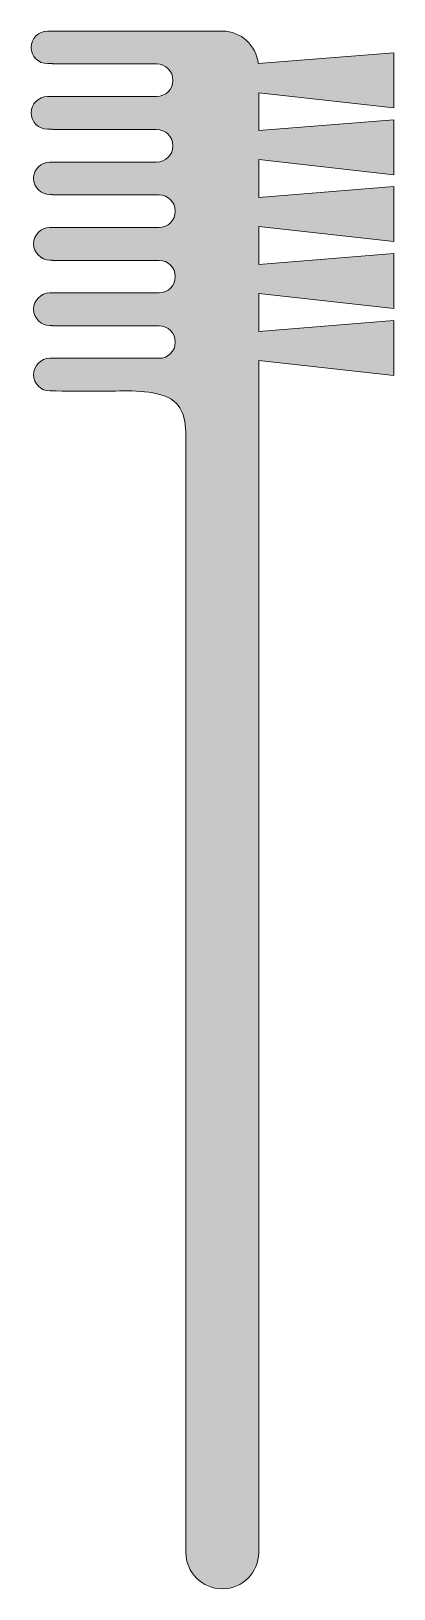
# Model space of a CAD drawing. Header units: inches. Extents: x 0 to 24, y 0 to 102.
import ezdxf

# ---------------------------------------------------------------- set-up
doc = ezdxf.new("R2010")
doc.units = ezdxf.units.IN
doc.header["$MEASUREMENT"] = 0
doc.layers.add('Layer 1', color=7, linetype='Continuous')

msp = doc.modelspace()

# ---------------------------------------------------------------- hatches: boundary and pattern name
at = {"layer": 'Layer 1', "true_color": 0xbe1e2d}
h = msp.add_hatch(color=242, dxfattribs=at)
h.dxf.hatch_style = 2
edge = h.paths.add_edge_path()
edge.add_spline(control_points=[(8.18, 97.33), (8.18, 97.33), (1.06, 97.33), (1.06, 97.33), (0.48, 97.33), (0, 96.86), (0, 96.27), (0, 95.68), (0.48, 95.21), (1.06, 95.21), (1.06, 95.21), (1.39, 95.21), (1.39, 95.21), (1.39, 95.21), (1.39, 95.19), (1.39, 95.19), (1.39, 95.19), (8.18, 95.19), (8.18, 95.19), (8.77, 95.19), (9.25, 94.71), (9.25, 94.12), (9.25, 93.54), (8.77, 93.06), (8.18, 93.06), (8.18, 93.06), (1.22, 93.06), (1.22, 93.06), (0.63, 93.06), (0.16, 92.59), (0.16, 92), (0.16, 91.41), (0.63, 90.94), (1.22, 90.94), (1.22, 90.94), (1.39, 90.94), (1.39, 90.94), (1.39, 90.94), (1.39, 90.92), (1.39, 90.92), (1.39, 90.92), (8.34, 90.92), (8.34, 90.92), (8.93, 90.92), (9.4, 90.44), (9.4, 89.86), (9.4, 89.27), (8.93, 88.79), (8.34, 88.79), (8.34, 88.79), (1.22, 88.79), (1.22, 88.79), (0.63, 88.79), (0.16, 88.32), (0.16, 87.73), (0.16, 87.15), (0.63, 86.67), (1.22, 86.67), (1.22, 86.67), (1.39, 86.67), (1.39, 86.67), (1.39, 86.67), (1.39, 86.65), (1.39, 86.65), (1.39, 86.65), (8.34, 86.65), (8.34, 86.65), (8.93, 86.65), (9.4, 86.17), (9.4, 85.59), (9.4, 85), (8.93, 84.53), (8.34, 84.53), (8.34, 84.53), (1.22, 84.53), (1.22, 84.53), (0.63, 84.53), (0.16, 84.05), (0.16, 83.46), (0.16, 82.88), (0.63, 82.4), (1.22, 82.4), (1.22, 82.4), (1.39, 82.4), (1.39, 82.4), (1.39, 82.4), (1.39, 82.38), (1.39, 82.38), (1.39, 82.38), (8.34, 82.38), (8.34, 82.38), (8.93, 82.38), (9.4, 81.91), (9.4, 81.32), (9.4, 80.73), (8.93, 80.26), (8.34, 80.26), (8.34, 80.26), (1.39, 80.26), (1.39, 80.26), (1.39, 80.26), (1.22, 80.26), (1.22, 80.26), (0.63, 80.26), (0.16, 79.78), (0.16, 79.19), (0.16, 78.61), (0.63, 78.13), (1.22, 78.13), (2.29, 78.13), (3.35, 78.12), (4.42, 78.11), (5.85, 78.1), (7.34, 78.28), (8.73, 77.79), (9.94, 77.36), (10.09, 76.19), (10.09, 75.06), (10.09, 74.18), (10.09, 73.3), (10.09, 72.42), (10.09, 70.01), (10.09, 67.61), (10.09, 65.2), (10.09, 62.15), (10.09, 59.09), (10.09, 56.04), (10.09, 52.6), (10.09, 49.16), (10.09, 45.72), (10.09, 42.15), (10.09, 38.58), (10.09, 35), (10.09, 31.56), (10.09, 28.11), (10.09, 24.66), (10.09, 21.6), (10.09, 18.53), (10.09, 15.47), (10.09, 13.04), (10.09, 10.61), (10.09, 8.19), (10.09, 6.66), (10.09, 5.13), (10.09, 3.6), (10.09, 3.19), (10.09, 2.78), (10.09, 2.37), (10.09, 1.06), (11.15, 0), (12.47, 0), (13.78, 0), (14.84, 1.06), (14.84, 2.37), (14.84, 2.37), (14.84, 80.12), (14.84, 80.12), (14.84, 80.12), (23.66, 79.14), (23.66, 79.14), (23.66, 79.14), (23.66, 82.73), (23.66, 82.73), (23.66, 82.73), (14.84, 82.02), (14.84, 82.02), (14.84, 82.02), (14.84, 84.49), (14.84, 84.49), (14.84, 84.49), (23.66, 83.5), (23.66, 83.5), (23.66, 83.5), (23.66, 87.09), (23.66, 87.09), (23.66, 87.09), (14.84, 86.39), (14.84, 86.39), (14.84, 86.39), (14.84, 88.85), (14.84, 88.85), (14.84, 88.85), (23.66, 87.87), (23.66, 87.87), (23.66, 87.87), (23.66, 91.46), (23.66, 91.46), (23.66, 91.46), (14.84, 90.75), (14.84, 90.75), (14.84, 90.75), (14.84, 93.22), (14.84, 93.22), (14.84, 93.22), (23.66, 92.23), (23.66, 92.23), (23.66, 92.23), (23.66, 95.82), (23.66, 95.82), (23.66, 95.82), (14.84, 95.12), (14.84, 95.12), (14.84, 95.12), (14.84, 97.58), (14.84, 97.58), (14.84, 97.58), (23.66, 96.6), (23.66, 96.6), (23.66, 96.6), (23.66, 100.19), (23.66, 100.19), (23.66, 100.19), (14.81, 99.48), (14.81, 99.48), (14.68, 100.67), (13.69, 101.6), (12.47, 101.6), (12.45, 101.6), (12.43, 101.6), (12.42, 101.6), (12.4, 101.6), (12.38, 101.6), (12.37, 101.6), (12.37, 101.6), (8.18, 101.6), (8.18, 101.6), (8.18, 101.6), (3.07, 101.6), (3.07, 101.6), (3.07, 101.6), (1.06, 101.6), (1.06, 101.6), (0.48, 101.6), (0, 101.12), (0, 100.54), (0, 99.95), (0.48, 99.48), (1.06, 99.48), (1.06, 99.48), (1.39, 99.48), (1.39, 99.48), (1.39, 99.48), (1.39, 99.46), (1.39, 99.46), (1.39, 99.46), (8.18, 99.46), (8.18, 99.46), (8.77, 99.46), (9.25, 98.98), (9.25, 98.39), (9.25, 97.81), (8.77, 97.33), (8.18, 97.33)], knot_values=[0, 0, 0, 0, 1, 1, 1, 2, 2, 2, 3, 3, 3, 4, 4, 4, 5, 5, 5, 6, 6, 6, 7, 7, 7, 8, 8, 8, 9, 9, 9, 10, 10, 10, 11, 11, 11, 12, 12, 12, 13, 13, 13, 14, 14, 14, 15, 15, 15, 16, 16, 16, 17, 17, 17, 18, 18, 18, 19, 19, 19, 20, 20, 20, 21, 21, 21, 22, 22, 22, 23, 23, 23, 24, 24, 24, 25, 25, 25, 26, 26, 26, 27, 27, 27, 28, 28, 28, 29, 29, 29, 30, 30, 30, 31, 31, 31, 32, 32, 32, 33, 33, 33, 34, 34, 34, 35, 35, 35, 36, 36, 36, 37, 37, 37, 38, 38, 38, 39, 39, 39, 40, 40, 40, 41, 41, 41, 42, 42, 42, 43, 43, 43, 44, 44, 44, 45, 45, 45, 46, 46, 46, 47, 47, 47, 48, 48, 48, 49, 49, 49, 50, 50, 50, 51, 51, 51, 52, 52, 52, 53, 53, 53, 54, 54, 54, 55, 55, 55, 56, 56, 56, 57, 57, 57, 58, 58, 58, 59, 59, 59, 60, 60, 60, 61, 61, 61, 62, 62, 62, 63, 63, 63, 64, 64, 64, 65, 65, 65, 66, 66, 66, 67, 67, 67, 68, 68, 68, 69, 69, 69, 70, 70, 70, 71, 71, 71, 72, 72, 72, 73, 73, 73, 74, 74, 74, 75, 75, 75, 76, 76, 76, 77, 77, 77, 78, 78, 78, 79, 79, 79, 80, 80, 80, 81, 81, 81, 82, 82, 82, 83, 83, 83, 84, 84, 84, 84], degree=3, periodic=1)

# ---------------------------------------------------------------- linework, layer by layer
at = {"layer": 'Layer 1', "lineweight": 0}
msp.add_open_spline([(8.18, 97.33), (8.18, 97.33), (1.06, 97.33), (1.06, 97.33), (0.48, 97.33), (0, 96.86), (0, 96.27), (0, 95.68), (0.48, 95.21), (1.06, 95.21), (1.06, 95.21), (1.39, 95.21), (1.39, 95.21), (1.39, 95.21), (1.39, 95.19), (1.39, 95.19), (1.39, 95.19), (8.18, 95.19), (8.18, 95.19), (8.77, 95.19), (9.25, 94.71), (9.25, 94.12), (9.25, 93.54), (8.77, 93.06), (8.18, 93.06), (8.18, 93.06), (1.22, 93.06), (1.22, 93.06), (0.63, 93.06), (0.16, 92.59), (0.16, 92), (0.16, 91.41), (0.63, 90.94), (1.22, 90.94), (1.22, 90.94), (1.39, 90.94), (1.39, 90.94), (1.39, 90.94), (1.39, 90.92), (1.39, 90.92), (1.39, 90.92), (8.34, 90.92), (8.34, 90.92), (8.93, 90.92), (9.4, 90.44), (9.4, 89.86), (9.4, 89.27), (8.93, 88.79), (8.34, 88.79), (8.34, 88.79), (1.22, 88.79), (1.22, 88.79), (0.63, 88.79), (0.16, 88.32), (0.16, 87.73), (0.16, 87.15), (0.63, 86.67), (1.22, 86.67), (1.22, 86.67), (1.39, 86.67), (1.39, 86.67), (1.39, 86.67), (1.39, 86.65), (1.39, 86.65), (1.39, 86.65), (8.34, 86.65), (8.34, 86.65), (8.93, 86.65), (9.4, 86.17), (9.4, 85.59), (9.4, 85), (8.93, 84.53), (8.34, 84.53), (8.34, 84.53), (1.22, 84.53), (1.22, 84.53), (0.63, 84.53), (0.16, 84.05), (0.16, 83.46), (0.16, 82.88), (0.63, 82.4), (1.22, 82.4), (1.22, 82.4), (1.39, 82.4), (1.39, 82.4), (1.39, 82.4), (1.39, 82.38), (1.39, 82.38), (1.39, 82.38), (8.34, 82.38), (8.34, 82.38), (8.93, 82.38), (9.4, 81.91), (9.4, 81.32), (9.4, 80.73), (8.93, 80.26), (8.34, 80.26), (8.34, 80.26), (1.39, 80.26), (1.39, 80.26), (1.39, 80.26), (1.22, 80.26), (1.22, 80.26), (0.63, 80.26), (0.16, 79.78), (0.16, 79.19), (0.16, 78.61), (0.63, 78.13), (1.22, 78.13), (2.29, 78.13), (3.35, 78.12), (4.42, 78.11), (5.85, 78.1), (7.34, 78.28), (8.73, 77.79), (9.94, 77.36), (10.09, 76.19), (10.09, 75.06), (10.09, 74.18), (10.09, 73.3), (10.09, 72.42), (10.09, 70.01), (10.09, 67.61), (10.09, 65.2), (10.09, 62.15), (10.09, 59.09), (10.09, 56.04), (10.09, 52.6), (10.09, 49.16), (10.09, 45.72), (10.09, 42.15), (10.09, 38.58), (10.09, 35), (10.09, 31.56), (10.09, 28.11), (10.09, 24.66), (10.09, 21.6), (10.09, 18.53), (10.09, 15.47), (10.09, 13.04), (10.09, 10.61), (10.09, 8.19), (10.09, 6.66), (10.09, 5.13), (10.09, 3.6), (10.09, 3.19), (10.09, 2.78), (10.09, 2.37), (10.09, 1.06), (11.15, 0), (12.47, 0), (13.78, 0), (14.84, 1.06), (14.84, 2.37), (14.84, 2.37), (14.84, 80.12), (14.84, 80.12), (14.84, 80.12), (23.66, 79.14), (23.66, 79.14), (23.66, 79.14), (23.66, 82.73), (23.66, 82.73), (23.66, 82.73), (14.84, 82.02), (14.84, 82.02), (14.84, 82.02), (14.84, 84.49), (14.84, 84.49), (14.84, 84.49), (23.66, 83.5), (23.66, 83.5), (23.66, 83.5), (23.66, 87.09), (23.66, 87.09), (23.66, 87.09), (14.84, 86.39), (14.84, 86.39), (14.84, 86.39), (14.84, 88.85), (14.84, 88.85), (14.84, 88.85), (23.66, 87.87), (23.66, 87.87), (23.66, 87.87), (23.66, 91.46), (23.66, 91.46), (23.66, 91.46), (14.84, 90.75), (14.84, 90.75), (14.84, 90.75), (14.84, 93.22), (14.84, 93.22), (14.84, 93.22), (23.66, 92.23), (23.66, 92.23), (23.66, 92.23), (23.66, 95.82), (23.66, 95.82), (23.66, 95.82), (14.84, 95.12), (14.84, 95.12), (14.84, 95.12), (14.84, 97.58), (14.84, 97.58), (14.84, 97.58), (23.66, 96.6), (23.66, 96.6), (23.66, 96.6), (23.66, 100.19), (23.66, 100.19), (23.66, 100.19), (14.81, 99.48), (14.81, 99.48), (14.68, 100.67), (13.69, 101.6), (12.47, 101.6), (12.45, 101.6), (12.43, 101.6), (12.42, 101.6), (12.4, 101.6), (12.38, 101.6), (12.37, 101.6), (12.37, 101.6), (8.18, 101.6), (8.18, 101.6), (8.18, 101.6), (3.07, 101.6), (3.07, 101.6), (3.07, 101.6), (1.06, 101.6), (1.06, 101.6), (0.48, 101.6), (0, 101.12), (0, 100.54), (0, 99.95), (0.48, 99.48), (1.06, 99.48), (1.06, 99.48), (1.39, 99.48), (1.39, 99.48), (1.39, 99.48), (1.39, 99.46), (1.39, 99.46), (1.39, 99.46), (8.18, 99.46), (8.18, 99.46), (8.77, 99.46), (9.25, 98.98), (9.25, 98.39), (9.25, 97.81), (8.77, 97.33), (8.18, 97.33)], degree=3, knots=[0, 0, 0, 0, 1, 1, 1, 2, 2, 2, 3, 3, 3, 4, 4, 4, 5, 5, 5, 6, 6, 6, 7, 7, 7, 8, 8, 8, 9, 9, 9, 10, 10, 10, 11, 11, 11, 12, 12, 12, 13, 13, 13, 14, 14, 14, 15, 15, 15, 16, 16, 16, 17, 17, 17, 18, 18, 18, 19, 19, 19, 20, 20, 20, 21, 21, 21, 22, 22, 22, 23, 23, 23, 24, 24, 24, 25, 25, 25, 26, 26, 26, 27, 27, 27, 28, 28, 28, 29, 29, 29, 30, 30, 30, 31, 31, 31, 32, 32, 32, 33, 33, 33, 34, 34, 34, 35, 35, 35, 36, 36, 36, 37, 37, 37, 38, 38, 38, 39, 39, 39, 40, 40, 40, 41, 41, 41, 42, 42, 42, 43, 43, 43, 44, 44, 44, 45, 45, 45, 46, 46, 46, 47, 47, 47, 48, 48, 48, 49, 49, 49, 50, 50, 50, 51, 51, 51, 52, 52, 52, 53, 53, 53, 54, 54, 54, 55, 55, 55, 56, 56, 56, 57, 57, 57, 58, 58, 58, 59, 59, 59, 60, 60, 60, 61, 61, 61, 62, 62, 62, 63, 63, 63, 64, 64, 64, 65, 65, 65, 66, 66, 66, 67, 67, 67, 68, 68, 68, 69, 69, 69, 70, 70, 70, 71, 71, 71, 72, 72, 72, 73, 73, 73, 74, 74, 74, 75, 75, 75, 76, 76, 76, 77, 77, 77, 78, 78, 78, 79, 79, 79, 80, 80, 80, 81, 81, 81, 82, 82, 82, 83, 83, 83, 84, 84, 84, 84], dxfattribs=at)

doc.saveas('drawing.dxf')
